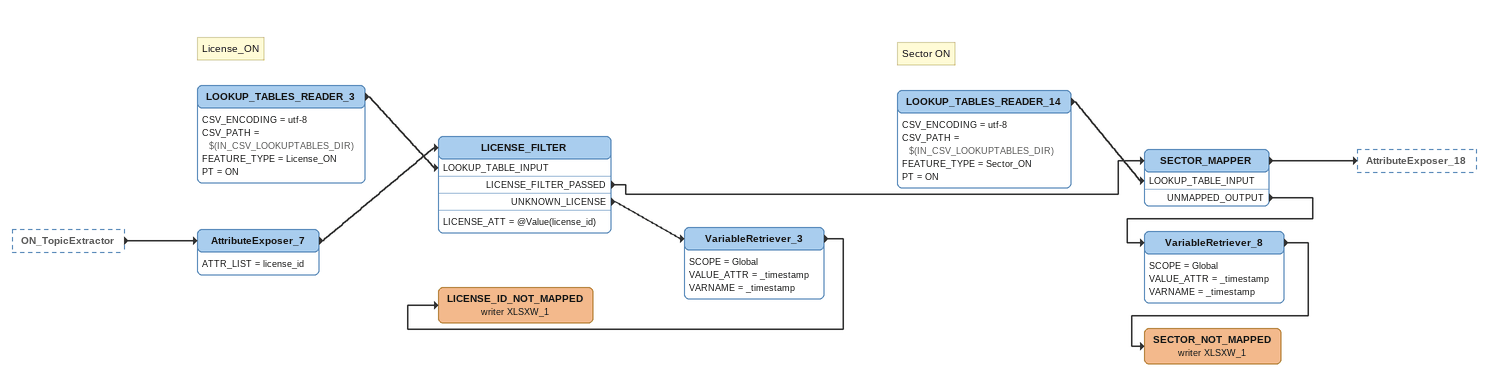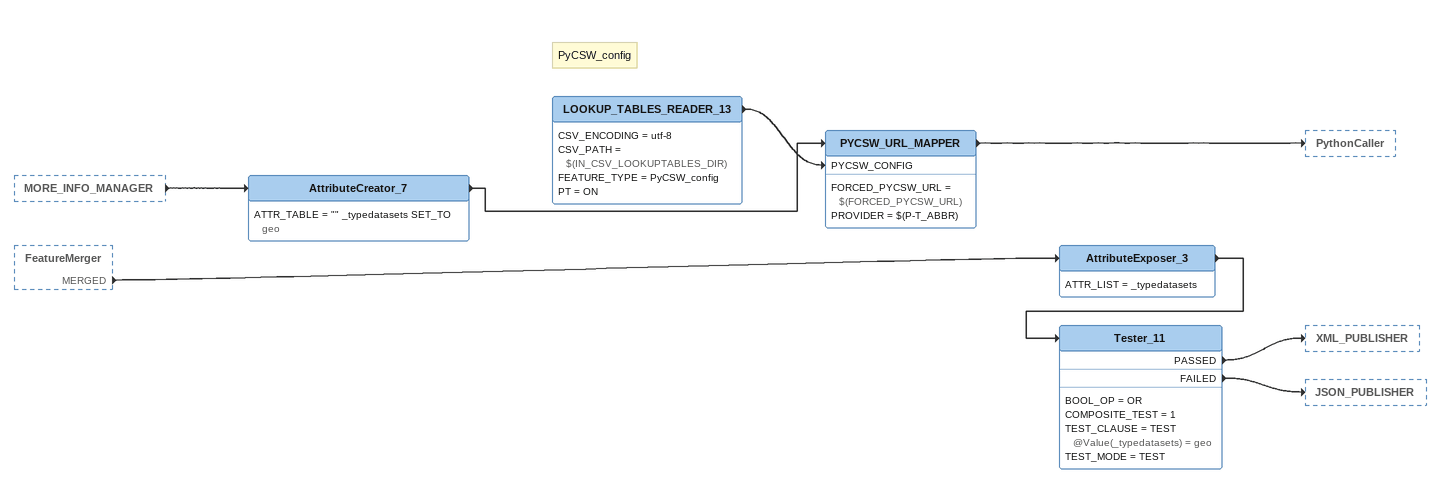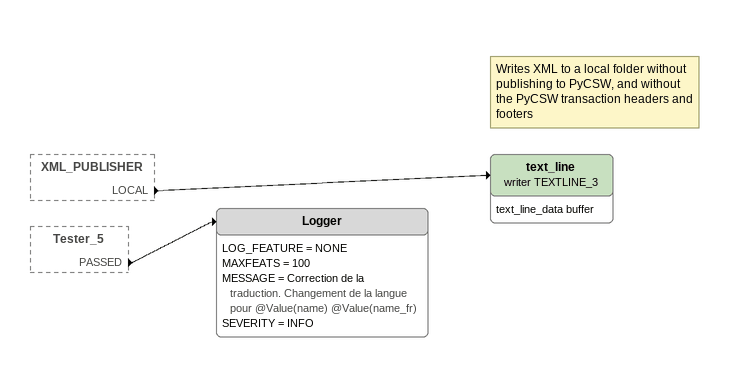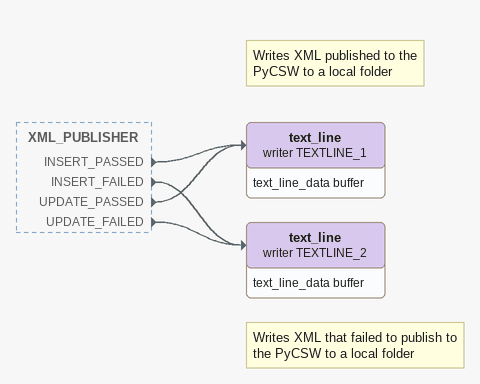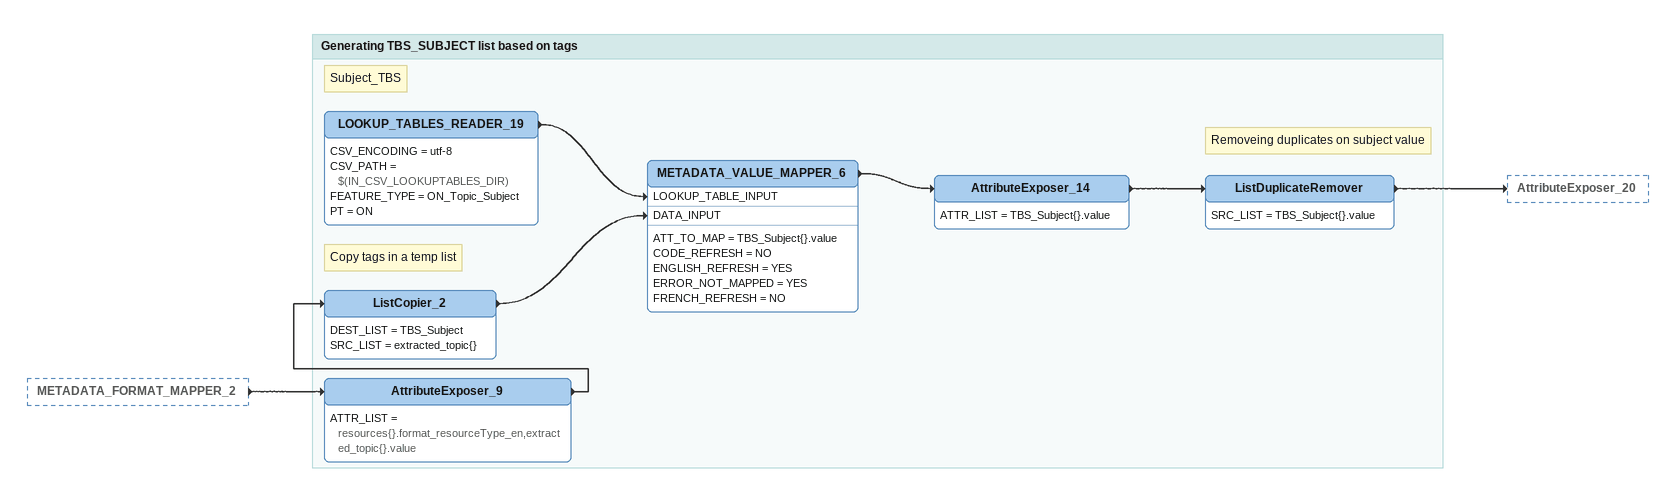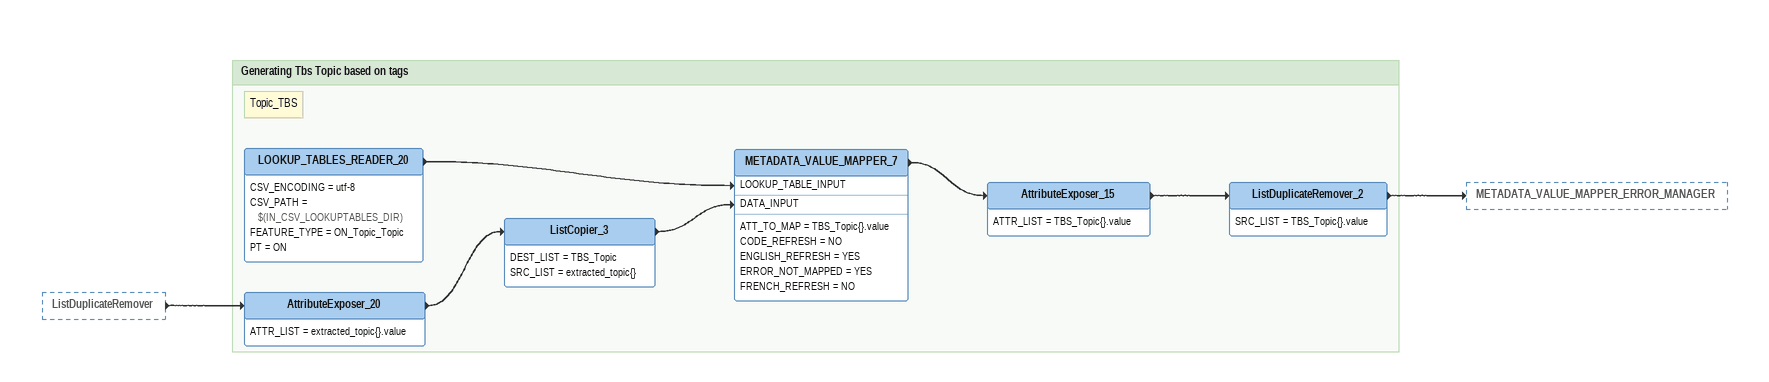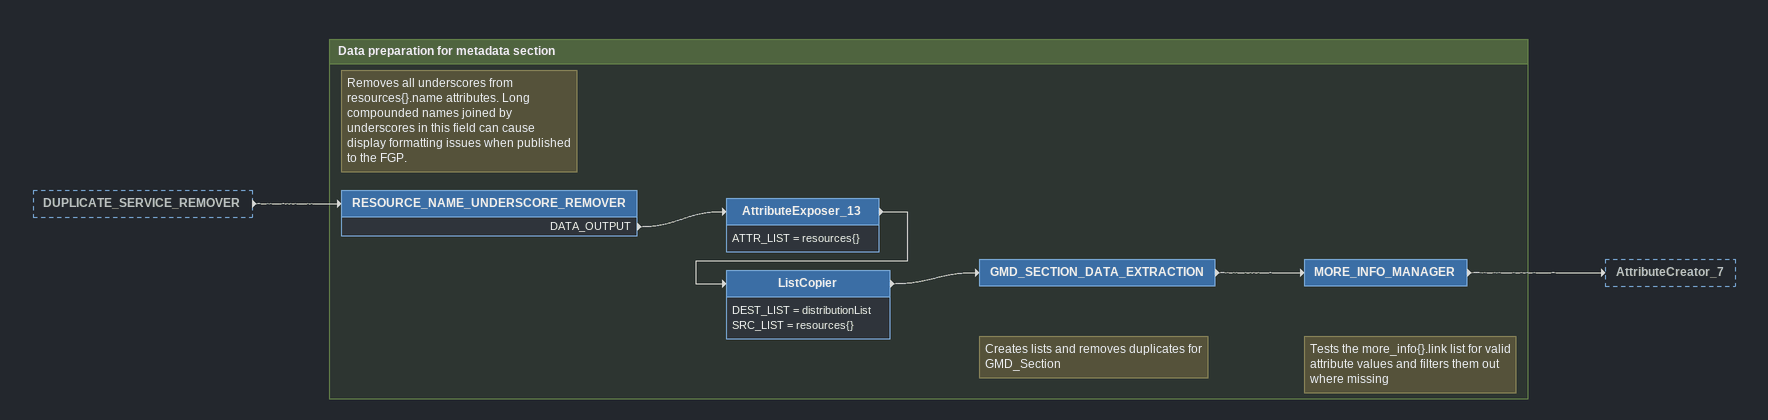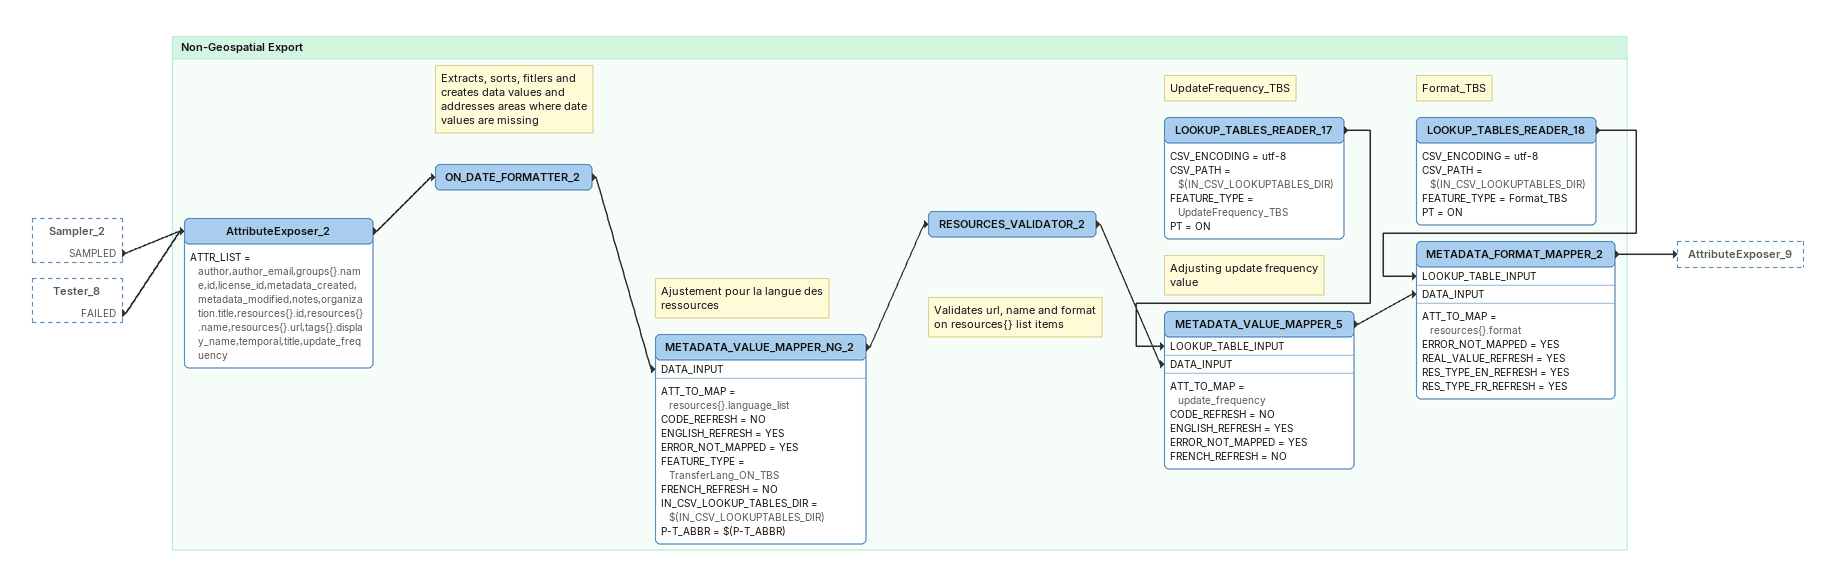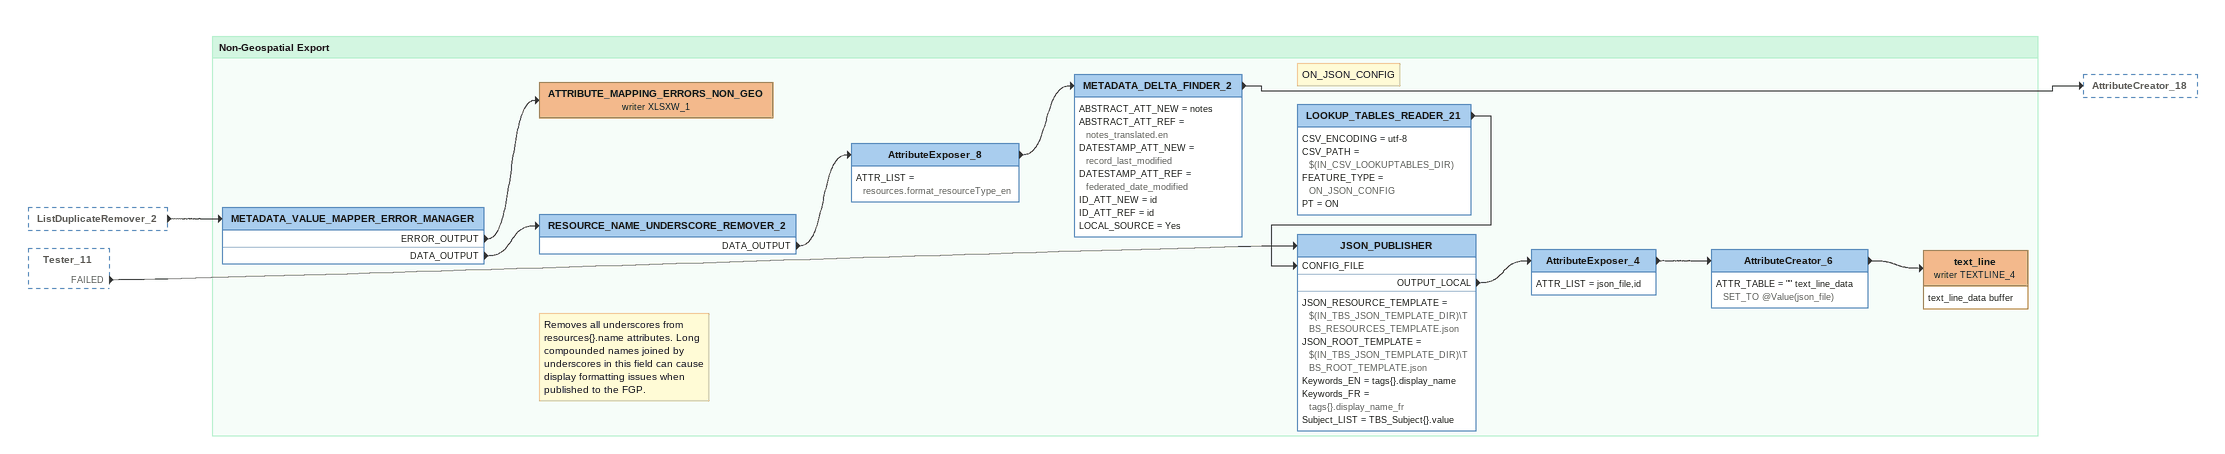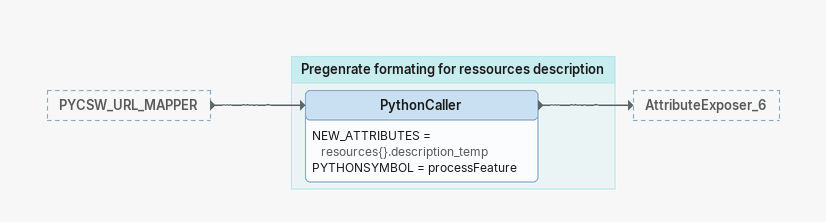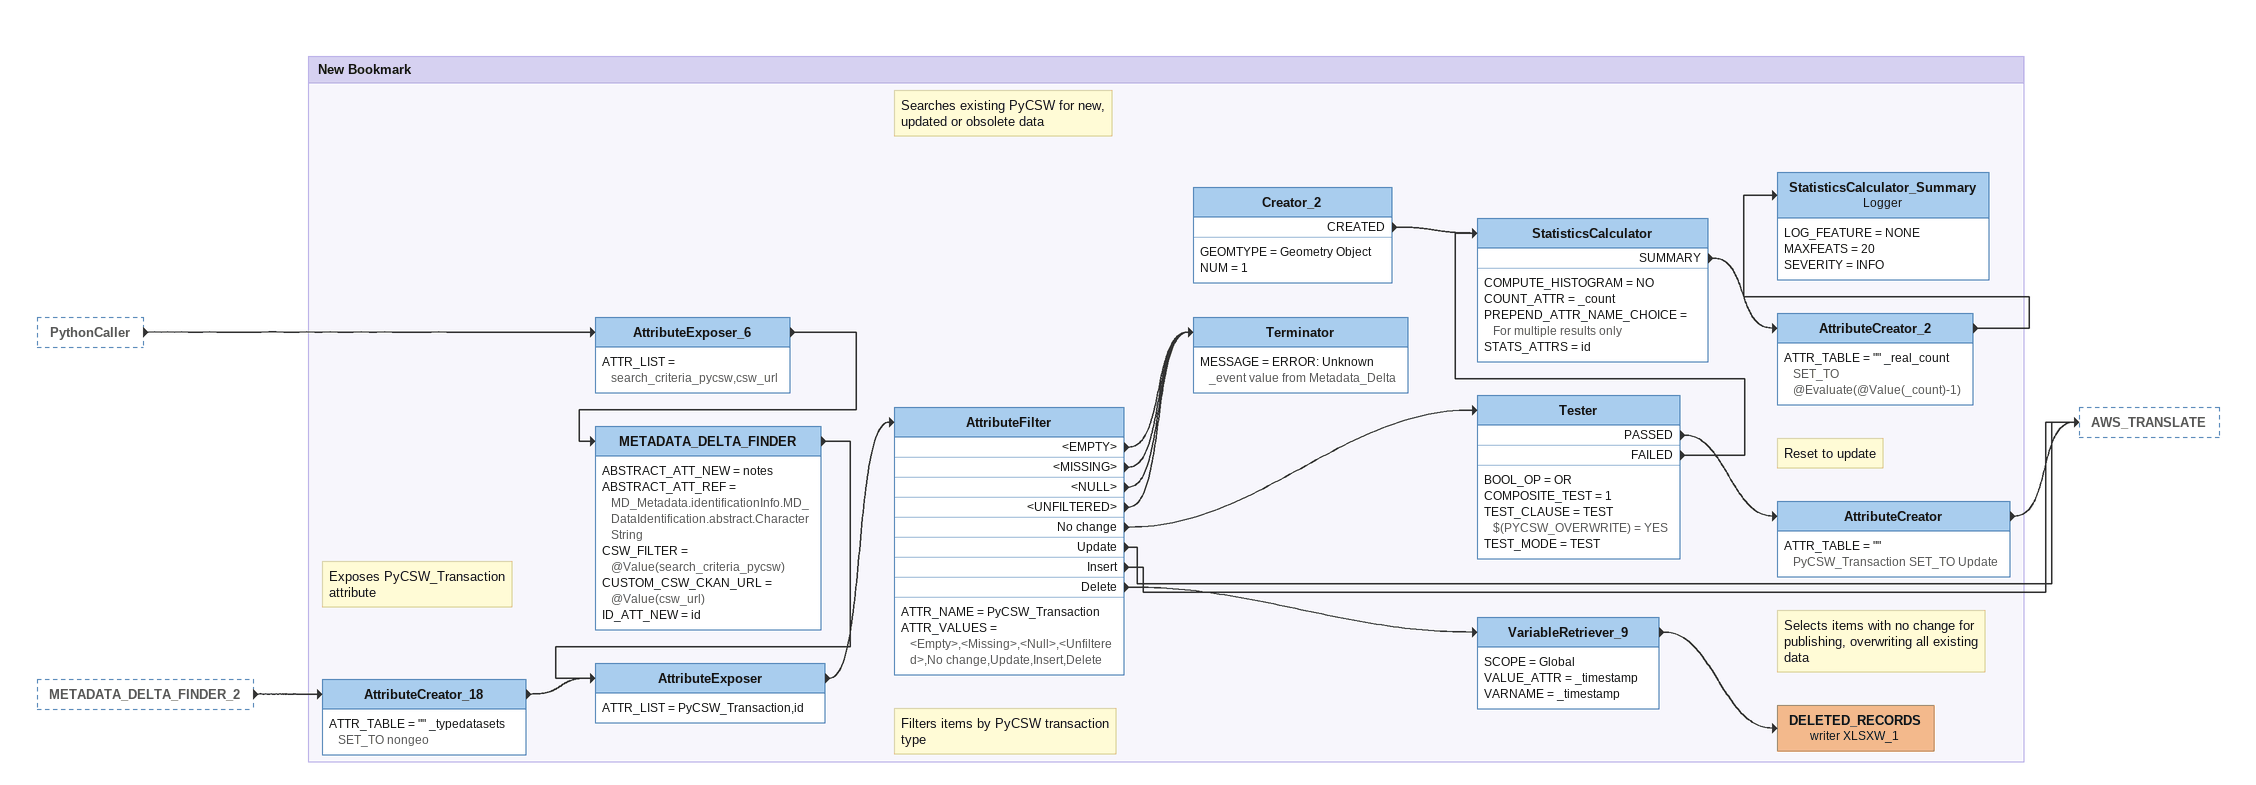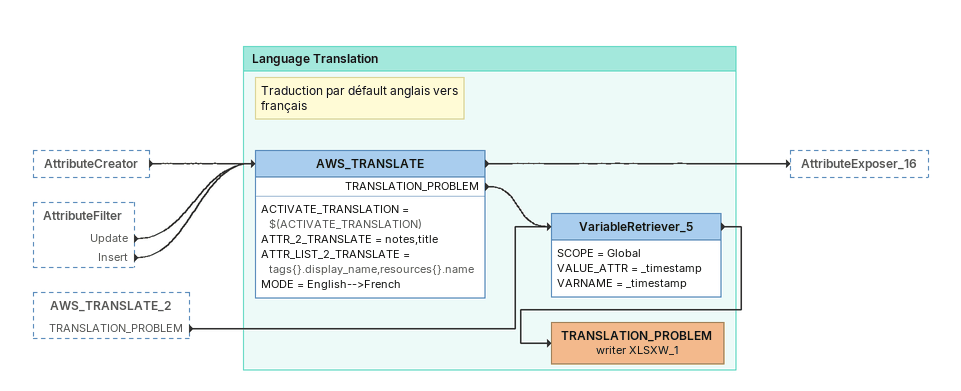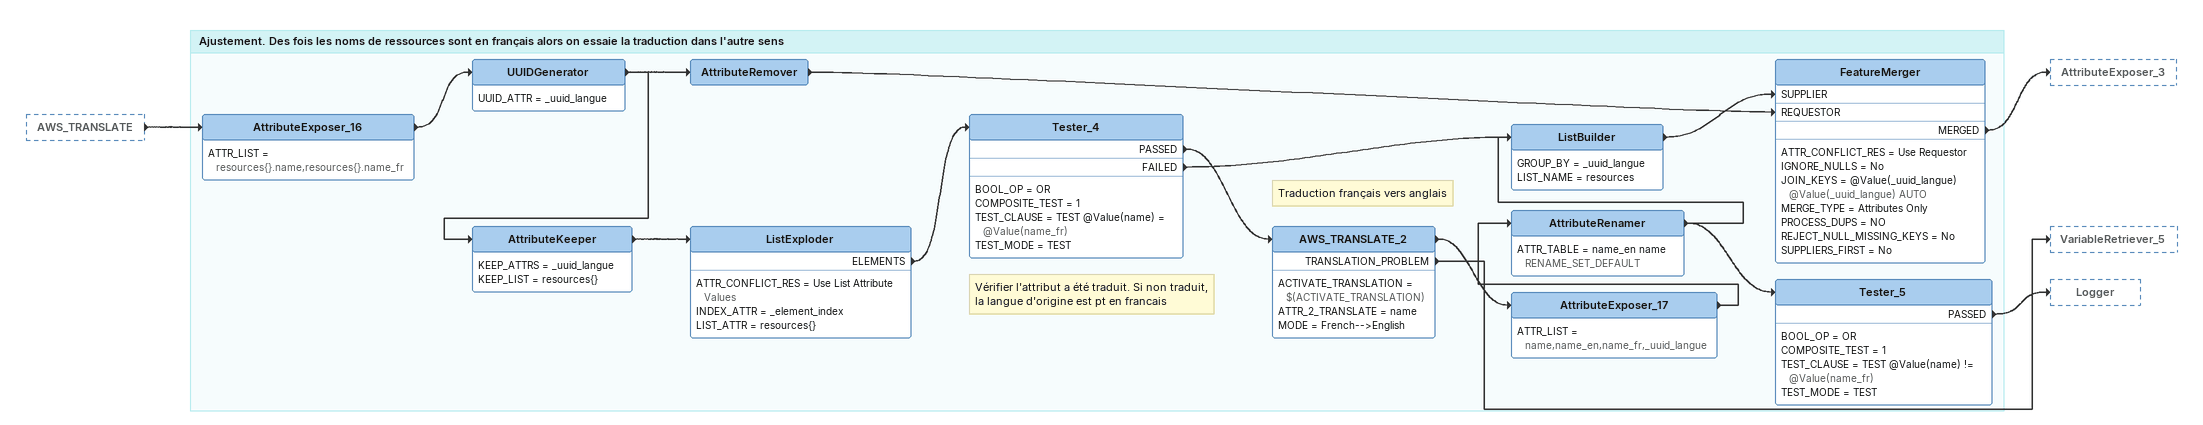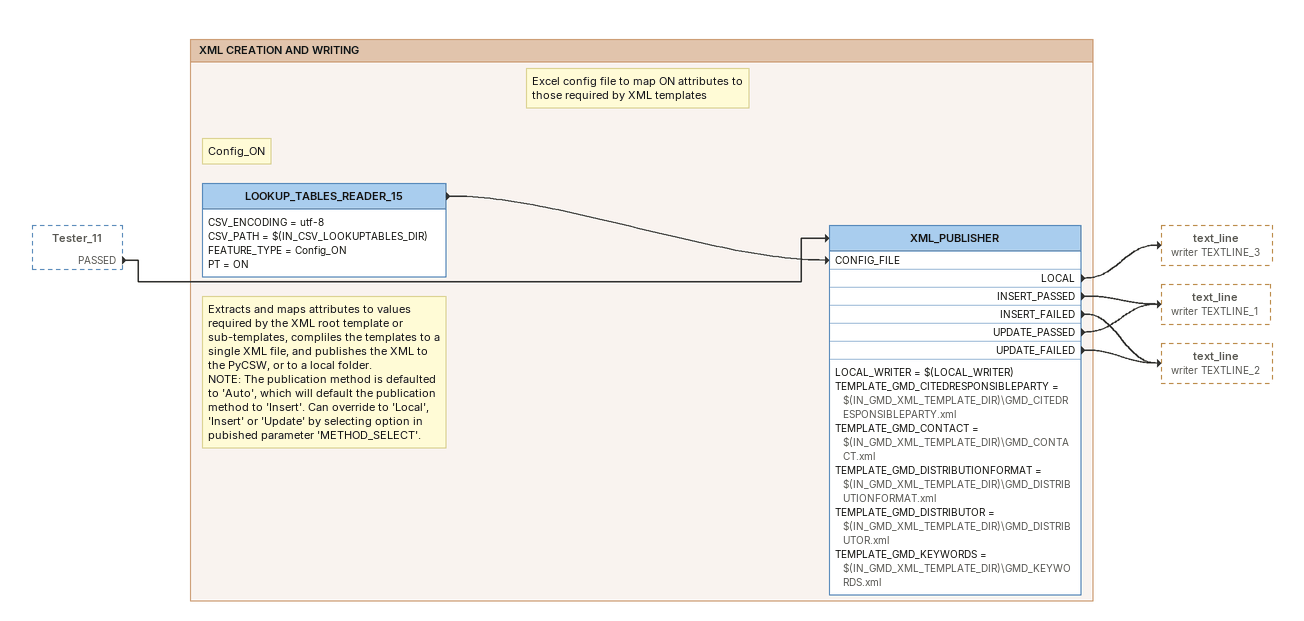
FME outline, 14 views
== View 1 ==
ON_TopicExtractor [outside]
    -> AttributeExposer_7
AttributeExposer_7
    ATTR_LIST = license_id
    -> LICENSE_FILTER
Note: License_ON
LOOKUP_TABLES_READER_3
    CSV_ENCODING = utf-8
    CSV_PATH = $(IN_CSV_LOOKUPTABLES_DIR)
    FEATURE_TYPE = License_ON
    PT = ON
    -> LICENSE_FILTER [LOOKUP_TABLE_INPUT]
LICENSE_FILTER
    LICENSE_ATT = @Value(license_id)
    LICENSE_FILTER_PASSED -> SECTOR_MAPPER
    UNKNOWN_LICENSE -> VariableRetriever_3
VariableRetriever_3
    SCOPE = Global
    VALUE_ATTR = _timestamp
    VARNAME = _timestamp
    -> LICENSE_ID_NOT_MAPPED (writer XLSXW_1)
LICENSE_ID_NOT_MAPPED (writer XLSXW_1)
Note: Sector ON
LOOKUP_TABLES_READER_14
    CSV_ENCODING = utf-8
    CSV_PATH = $(IN_CSV_LOOKUPTABLES_DIR)
    FEATURE_TYPE = Sector_ON
    PT = ON
    -> SECTOR_MAPPER [LOOKUP_TABLE_INPUT]
SECTOR_MAPPER
    -> AttributeExposer_18
    UNMAPPED_OUTPUT -> VariableRetriever_8
VariableRetriever_8
    SCOPE = Global
    VALUE_ATTR = _timestamp
    VARNAME = _timestamp
    -> SECTOR_NOT_MAPPED (writer XLSXW_1)
SECTOR_NOT_MAPPED (writer XLSXW_1)

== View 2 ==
MORE_INFO_MANAGER [outside]
    -> AttributeCreator_7
FeatureMerger [outside]
    MERGED -> AttributeExposer_3
AttributeCreator_7
    ATTR_TABLE = "" _typedatasets SET_TO geo
    -> PYCSW_URL_MAPPER
Note: PyCSW_config
LOOKUP_TABLES_READER_13
    CSV_ENCODING = utf-8
    CSV_PATH = $(IN_CSV_LOOKUPTABLES_DIR)
    FEATURE_TYPE = PyCSW_config
    PT = ON
    -> PYCSW_URL_MAPPER [PYCSW_CONFIG]
PYCSW_URL_MAPPER
    FORCED_PYCSW_URL = $(FORCED_PYCSW_URL)
    PROVIDER = $(P-T_ABBR)
    -> PythonCaller
AttributeExposer_3
    ATTR_LIST = _typedatasets
    -> Tester_11
Tester_11
    BOOL_OP = OR
    COMPOSITE_TEST = 1
    TEST_CLAUSE = TEST @Value(_typedatasets) = geo
    TEST_MODE = TEST
    PASSED -> XML_PUBLISHER
    FAILED -> JSON_PUBLISHER

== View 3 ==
XML_PUBLISHER [outside]
    LOCAL -> text_line (writer TEXTLINE_3)
Tester_5 [outside]
    PASSED -> Logger
Logger
    LOG_FEATURE = NONE
    MAXFEATS = 100
    MESSAGE = Correction de la traduction. Changement de la langue pour @Value(name) @Value(name_fr)
    SEVERITY = INFO
Note: Writes XML to a local folder without publishing to PyCSW, and without the PyCSW transaction headers and footers
text_line (writer TEXTLINE_3)
    attributes: text_line_data buffer

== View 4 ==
XML_PUBLISHER [outside]
    INSERT_PASSED -> text_line (writer TEXTLINE_1)
    INSERT_FAILED -> text_line (writer TEXTLINE_2)
    UPDATE_PASSED -> text_line (writer TEXTLINE_1)
    UPDATE_FAILED -> text_line (writer TEXTLINE_2)
Note: Writes XML published to the PyCSW to a local folder
text_line (writer TEXTLINE_1)
    attributes: text_line_data buffer
Note: Writes XML that failed to publish to the PyCSW to a local folder
text_line (writer TEXTLINE_2)
    attributes: text_line_data buffer

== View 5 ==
METADATA_FORMAT_MAPPER_2 [outside]
    -> AttributeExposer_9

Bookmark: Generating TBS_SUBJECT list based on tags
AttributeExposer_9
    ATTR_LIST = resources{}.format_resourceType_en,extracted_topic{}.value
    -> ListCopier_2
Note: Copy tags in a temp list
ListCopier_2
    DEST_LIST = TBS_Subject
    SRC_LIST = extracted_topic{}
    -> METADATA_VALUE_MAPPER_6 [DATA_INPUT]
Note: Subject_TBS
LOOKUP_TABLES_READER_19
    CSV_ENCODING = utf-8
    CSV_PATH = $(IN_CSV_LOOKUPTABLES_DIR)
    FEATURE_TYPE = ON_Topic_Subject
    PT = ON
    -> METADATA_VALUE_MAPPER_6 [LOOKUP_TABLE_INPUT]
METADATA_VALUE_MAPPER_6
    ATT_TO_MAP = TBS_Subject{}.value
    CODE_REFRESH = NO
    ENGLISH_REFRESH = YES
    ERROR_NOT_MAPPED = YES
    FRENCH_REFRESH = NO
    -> AttributeExposer_14
AttributeExposer_14
    ATTR_LIST = TBS_Subject{}.value
    -> ListDuplicateRemover
Note: Removeing duplicates on subject value
ListDuplicateRemover
    SRC_LIST = TBS_Subject{}.value
    -> AttributeExposer_20

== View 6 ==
ListDuplicateRemover [outside]
    -> AttributeExposer_20

Bookmark: Generating Tbs Topic based on tags
AttributeExposer_20
    ATTR_LIST = extracted_topic{}.value
    -> ListCopier_3
ListCopier_3
    DEST_LIST = TBS_Topic
    SRC_LIST = extracted_topic{}
    -> METADATA_VALUE_MAPPER_7 [DATA_INPUT]
Note: Topic_TBS
LOOKUP_TABLES_READER_20
    CSV_ENCODING = utf-8
    CSV_PATH = $(IN_CSV_LOOKUPTABLES_DIR)
    FEATURE_TYPE = ON_Topic_Topic
    PT = ON
    -> METADATA_VALUE_MAPPER_7 [LOOKUP_TABLE_INPUT]
METADATA_VALUE_MAPPER_7
    ATT_TO_MAP = TBS_Topic{}.value
    CODE_REFRESH = NO
    ENGLISH_REFRESH = YES
    ERROR_NOT_MAPPED = YES
    FRENCH_REFRESH = NO
    -> AttributeExposer_15
AttributeExposer_15
    ATTR_LIST = TBS_Topic{}.value
    -> ListDuplicateRemover_2
ListDuplicateRemover_2
    SRC_LIST = TBS_Topic{}.value
    -> METADATA_VALUE_MAPPER_ERROR_MANAGER

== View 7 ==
DUPLICATE_SERVICE_REMOVER [outside]
    -> RESOURCE_NAME_UNDERSCORE_REMOVER

Bookmark: Data preparation for metadata section
Note: Removes all underscores from resources{}.name attributes. Long compounded names joined by underscores in this field can cause display formatting issues when published to the FGP.
RESOURCE_NAME_UNDERSCORE_REMOVER
    DATA_OUTPUT -> AttributeExposer_13
AttributeExposer_13
    ATTR_LIST = resources{}
    -> ListCopier
ListCopier
    DEST_LIST = distributionList
    SRC_LIST = resources{}
    -> GMD_SECTION_DATA_EXTRACTION
Note: Creates lists and removes duplicates for GMD_Section
GMD_SECTION_DATA_EXTRACTION
    -> MORE_INFO_MANAGER
Note: Tests the more_info{}.link list for valid attribute values and filters them out where missing
MORE_INFO_MANAGER
    -> AttributeCreator_7

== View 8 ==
Sampler_2 [outside]
    SAMPLED -> AttributeExposer_2
Tester_8 [outside]
    FAILED -> AttributeExposer_2

Bookmark: Non-Geospatial Export
AttributeExposer_2
    ATTR_LIST = author,author_email,groups{}.name,id,license_id,metadata_created,metadata_modified,notes,organization.title,resources{}.id,resources{}.name,resources{}.url,tags{}.display_name,temporal,title,update_frequency
    -> ON_DATE_FORMATTER_2
Note: Extracts, sorts, fitlers and creates data values and addresses areas where date values are missing
ON_DATE_FORMATTER_2
    -> METADATA_VALUE_MAPPER_NG_2 [DATA_INPUT]
Note: Ajustement pour la langue des ressources
METADATA_VALUE_MAPPER_NG_2
    ATT_TO_MAP = resources{}.language_list
    CODE_REFRESH = NO
    ENGLISH_REFRESH = YES
    ERROR_NOT_MAPPED = YES
    FEATURE_TYPE = TransferLang_ON_TBS
    FRENCH_REFRESH = NO
    IN_CSV_LOOKUP_TABLES_DIR = $(IN_CSV_LOOKUPTABLES_DIR)
    P-T_ABBR = $(P-T_ABBR)
    -> RESOURCES_VALIDATOR_2
Note: Validates url, name and format on resources{} list items
RESOURCES_VALIDATOR_2
    -> METADATA_VALUE_MAPPER_5 [DATA_INPUT]
Note: UpdateFrequency_TBS
LOOKUP_TABLES_READER_17
    CSV_ENCODING = utf-8
    CSV_PATH = $(IN_CSV_LOOKUPTABLES_DIR)
    FEATURE_TYPE = UpdateFrequency_TBS
    PT = ON
    -> METADATA_VALUE_MAPPER_5 [LOOKUP_TABLE_INPUT]
Note: Adjusting update frequency value
METADATA_VALUE_MAPPER_5
    ATT_TO_MAP = update_frequency
    CODE_REFRESH = NO
    ENGLISH_REFRESH = YES
    ERROR_NOT_MAPPED = YES
    FRENCH_REFRESH = NO
    -> METADATA_FORMAT_MAPPER_2 [DATA_INPUT]
Note: Format_TBS
LOOKUP_TABLES_READER_18
    CSV_ENCODING = utf-8
    CSV_PATH = $(IN_CSV_LOOKUPTABLES_DIR)
    FEATURE_TYPE = Format_TBS
    PT = ON
    -> METADATA_FORMAT_MAPPER_2 [LOOKUP_TABLE_INPUT]
METADATA_FORMAT_MAPPER_2
    ATT_TO_MAP = resources{}.format
    ERROR_NOT_MAPPED = YES
    REAL_VALUE_REFRESH = YES
    RES_TYPE_EN_REFRESH = YES
    RES_TYPE_FR_REFRESH = YES
    -> AttributeExposer_9

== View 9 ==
ListDuplicateRemover_2 [outside]
    -> METADATA_VALUE_MAPPER_ERROR_MANAGER
Tester_11 [outside]
    FAILED -> JSON_PUBLISHER

Bookmark: Non-Geospatial Export
METADATA_VALUE_MAPPER_ERROR_MANAGER
    ERROR_OUTPUT -> ATTRIBUTE_MAPPING_ERRORS_NON_GEO (writer XLSXW_1)
    DATA_OUTPUT -> RESOURCE_NAME_UNDERSCORE_REMOVER_2
ATTRIBUTE_MAPPING_ERRORS_NON_GEO (writer XLSXW_1)
Note: Removes all underscores from resources{}.name attributes. Long compounded names joined by underscores in this field can cause display formatting issues when published to the FGP.
RESOURCE_NAME_UNDERSCORE_REMOVER_2
    DATA_OUTPUT -> AttributeExposer_8
AttributeExposer_8
    ATTR_LIST = resources.format_resourceType_en
    -> METADATA_DELTA_FINDER_2
METADATA_DELTA_FINDER_2
    ABSTRACT_ATT_NEW = notes
    ABSTRACT_ATT_REF = notes_translated.en
    DATESTAMP_ATT_NEW = record_last_modified
    DATESTAMP_ATT_REF = federated_date_modified
    ID_ATT_NEW = id
    ID_ATT_REF = id
    LOCAL_SOURCE = Yes
    -> AttributeCreator_18
Note: ON_JSON_CONFIG
LOOKUP_TABLES_READER_21
    CSV_ENCODING = utf-8
    CSV_PATH = $(IN_CSV_LOOKUPTABLES_DIR)
    FEATURE_TYPE = ON_JSON_CONFIG
    PT = ON
    -> JSON_PUBLISHER [CONFIG_FILE]
JSON_PUBLISHER
    JSON_RESOURCE_TEMPLATE = $(IN_TBS_JSON_TEMPLATE_DIR)\TBS_RESOURCES_TEMPLATE.json
    JSON_ROOT_TEMPLATE = $(IN_TBS_JSON_TEMPLATE_DIR)\TBS_ROOT_TEMPLATE.json
    Keywords_EN = tags{}.display_name
    Keywords_FR = tags{}.display_name_fr
    Subject_LIST = TBS_Subject{}.value
    OUTPUT_LOCAL -> AttributeExposer_4
AttributeExposer_4
    ATTR_LIST = json_file,id
    -> AttributeCreator_6
AttributeCreator_6
    ATTR_TABLE = "" text_line_data SET_TO @Value(json_file)
    -> text_line (writer TEXTLINE_4)
text_line (writer TEXTLINE_4)
    attributes: text_line_data buffer

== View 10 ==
PYCSW_URL_MAPPER [outside]
    -> PythonCaller

Bookmark: Pregenrate formating for ressources description
PythonCaller
    NEW_ATTRIBUTES = resources{}.description_temp
    PYTHONSYMBOL = processFeature
    -> AttributeExposer_6

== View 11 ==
PythonCaller [outside]
    -> AttributeExposer_6
METADATA_DELTA_FINDER_2 [outside]
    -> AttributeCreator_18

Bookmark: New Bookmark
AttributeCreator_18
    ATTR_TABLE = "" _typedatasets SET_TO nongeo
    -> AttributeExposer
AttributeExposer_6
    ATTR_LIST = search_criteria_pycsw,csw_url
    -> METADATA_DELTA_FINDER
Note: Searches existing PyCSW for new, updated or obsolete data
METADATA_DELTA_FINDER
    ABSTRACT_ATT_NEW = notes
    ABSTRACT_ATT_REF = MD_Metadata.identificationInfo.MD_DataIdentification.abstract.CharacterString
    CSW_FILTER = @Value(search_criteria_pycsw)
    CUSTOM_CSW_CKAN_URL = @Value(csw_url)
    ID_ATT_NEW = id
    -> AttributeExposer
Note: Exposes PyCSW_Transaction attribute
AttributeExposer
    ATTR_LIST = PyCSW_Transaction,id
    -> AttributeFilter
Note: Filters items by PyCSW transaction type
AttributeFilter
    ATTR_NAME = PyCSW_Transaction
    ATTR_VALUES = <Empty>,<Missing>,<Null>,<Unfiltered>,No change,Update,Insert,Delete
    <EMPTY> -> Terminator
    <MISSING> -> Terminator
    <NULL> -> Terminator
    <UNFILTERED> -> Terminator
    No change -> Tester
    Update -> AWS_TRANSLATE
    Insert -> AWS_TRANSLATE
    Delete -> VariableRetriever_9
Terminator
    MESSAGE = ERROR: Unknown _event value from Metadata_Delta
Note: Selects items with no change for publishing, overwriting all existing data
Tester
    BOOL_OP = OR
    COMPOSITE_TEST = 1
    TEST_CLAUSE = TEST $(PYCSW_OVERWRITE) = YES
    TEST_MODE = TEST
    PASSED -> AttributeCreator
    FAILED -> StatisticsCalculator
Note: Reset to update
AttributeCreator
    ATTR_TABLE = "" PyCSW_Transaction SET_TO Update
    -> AWS_TRANSLATE
VariableRetriever_9
    SCOPE = Global
    VALUE_ATTR = _timestamp
    VARNAME = _timestamp
    -> DELETED_RECORDS (writer XLSXW_1)
DELETED_RECORDS (writer XLSXW_1)
Creator_2
    GEOMTYPE = Geometry Object
    NUM = 1
    CREATED -> StatisticsCalculator
StatisticsCalculator
    COMPUTE_HISTOGRAM = NO
    COUNT_ATTR = _count
    PREPEND_ATTR_NAME_CHOICE = For multiple results only
    STATS_ATTRS = id
    SUMMARY -> AttributeCreator_2
AttributeCreator_2
    ATTR_TABLE = "" _real_count SET_TO @Evaluate(@Value(_count)-1)
    -> StatisticsCalculator_Summary
StatisticsCalculator_Summary: Logger
    LOG_FEATURE = NONE
    MAXFEATS = 20
    SEVERITY = INFO

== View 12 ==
AttributeCreator [outside]
    -> AWS_TRANSLATE
AttributeFilter [outside]
    Update -> AWS_TRANSLATE
    Insert -> AWS_TRANSLATE
AWS_TRANSLATE_2 [outside]
    TRANSLATION_PROBLEM -> VariableRetriever_5

Bookmark: Language Translation
Note: Traduction par défault anglais vers français
AWS_TRANSLATE
    ACTIVATE_TRANSLATION = $(ACTIVATE_TRANSLATION)
    ATTR_2_TRANSLATE = notes,title
    ATTR_LIST_2_TRANSLATE = tags{}.display_name,resources{}.name
    MODE = English-->French
    -> AttributeExposer_16
    TRANSLATION_PROBLEM -> VariableRetriever_5
VariableRetriever_5
    SCOPE = Global
    VALUE_ATTR = _timestamp
    VARNAME = _timestamp
    -> TRANSLATION_PROBLEM (writer XLSXW_1)
TRANSLATION_PROBLEM (writer XLSXW_1)

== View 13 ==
AWS_TRANSLATE [outside]
    -> AttributeExposer_16

Bookmark: Ajustement. Des fois les noms de ressources sont en français alors on essaie la traduction dans l'autre sens
AttributeExposer_16
    ATTR_LIST = resources{}.name,resources{}.name_fr
    -> UUIDGenerator
UUIDGenerator
    UUID_ATTR = _uuid_langue
    -> AttributeKeeper
    -> AttributeRemover
AttributeRemover
    -> FeatureMerger [REQUESTOR]
AttributeKeeper
    KEEP_ATTRS = _uuid_langue
    KEEP_LIST = resources{}
    -> ListExploder
ListExploder
    ATTR_CONFLICT_RES = Use List Attribute Values
    INDEX_ATTR = _element_index
    LIST_ATTR = resources{}
    ELEMENTS -> Tester_4
Note: Vérifier l'attribut a été traduit. Si non traduit, la langue d'origine est pt en francais
Tester_4
    BOOL_OP = OR
    COMPOSITE_TEST = 1
    TEST_CLAUSE = TEST @Value(name) = @Value(name_fr)
    TEST_MODE = TEST
    PASSED -> AWS_TRANSLATE_2
    FAILED -> ListBuilder
Note: Traduction français vers anglais
AWS_TRANSLATE_2
    ACTIVATE_TRANSLATION = $(ACTIVATE_TRANSLATION)
    ATTR_2_TRANSLATE = name
    MODE = French-->English
    -> AttributeExposer_17
    TRANSLATION_PROBLEM -> VariableRetriever_5
AttributeExposer_17
    ATTR_LIST = name,name_en,name_fr,_uuid_langue
    -> AttributeRenamer
AttributeRenamer
    ATTR_TABLE = name_en name RENAME_SET_DEFAULT
    -> ListBuilder
    -> Tester_5
ListBuilder
    GROUP_BY = _uuid_langue
    LIST_NAME = resources
    -> FeatureMerger [SUPPLIER]
FeatureMerger
    ATTR_CONFLICT_RES = Use Requestor
    IGNORE_NULLS = No
    JOIN_KEYS = @Value(_uuid_langue) @Value(_uuid_langue) AUTO
    MERGE_TYPE = Attributes Only
    PROCESS_DUPS = NO
    REJECT_NULL_MISSING_KEYS = No
    SUPPLIERS_FIRST = No
    MERGED -> AttributeExposer_3
Tester_5
    BOOL_OP = OR
    COMPOSITE_TEST = 1
    TEST_CLAUSE = TEST @Value(name) != @Value(name_fr)
    TEST_MODE = TEST
    PASSED -> Logger

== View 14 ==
Tester_11 [outside]
    PASSED -> XML_PUBLISHER

Bookmark: XML CREATION AND WRITING
Note: Config_ON
Note: Excel config file to map ON attributes to those required by XML templates
LOOKUP_TABLES_READER_15
    CSV_ENCODING = utf-8
    CSV_PATH = $(IN_CSV_LOOKUPTABLES_DIR)
    FEATURE_TYPE = Config_ON
    PT = ON
    -> XML_PUBLISHER [CONFIG_FILE]
Note: Extracts and maps attributes to values required by the XML root template or sub-templates, compliles the templates to a single XML file, and publishes the XML to the PyCSW, or to a local folder. / NOTE: The publication method is defaulted to 'Auto', which will default the publication method to 'Insert'. Can override to 'Local', 'Insert' or 'Update' by selecting option in pubished parameter 'METHOD_SELECT'.
XML_PUBLISHER
    LOCAL_WRITER = $(LOCAL_WRITER)
    TEMPLATE_GMD_CITEDRESPONSIBLEPARTY = $(IN_GMD_XML_TEMPLATE_DIR)\GMD_CITEDRESPONSIBLEPARTY.xml
    TEMPLATE_GMD_CONTACT = $(IN_GMD_XML_TEMPLATE_DIR)\GMD_CONTACT.xml
    TEMPLATE_GMD_DISTRIBUTIONFORMAT = $(IN_GMD_XML_TEMPLATE_DIR)\GMD_DISTRIBUTIONFORMAT.xml
    TEMPLATE_GMD_DISTRIBUTOR = $(IN_GMD_XML_TEMPLATE_DIR)\GMD_DISTRIBUTOR.xml
    TEMPLATE_GMD_KEYWORDS = $(IN_GMD_XML_TEMPLATE_DIR)\GMD_KEYWORDS.xml
    LOCAL -> text_line (writer TEXTLINE_3)
    INSERT_PASSED -> text_line (writer TEXTLINE_1)
    INSERT_FAILED -> text_line (writer TEXTLINE_2)
    UPDATE_PASSED -> text_line (writer TEXTLINE_1)
    UPDATE_FAILED -> text_line (writer TEXTLINE_2)
